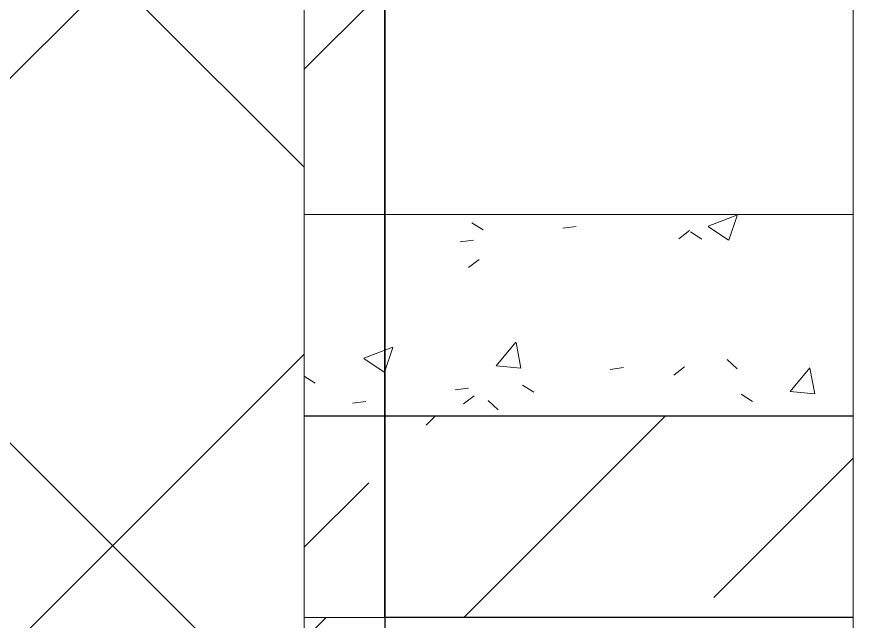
# Model space of a CAD drawing. Header units: millimetres. Extents: x -2128 to 116635, y -18248 to 18481.
# Drawn here: x 115513.9 to 115721.3, y 13059 to 13209.1 of the extents above; entities that cross this region are included whole.
import ezdxf

# ---------------------------------------------------------------- set-up
doc = ezdxf.new("R2010")
doc.units = ezdxf.units.MM
for name, color, linetype, lineweight in [('A-DETL-GENF', 7, 'Continuous', 9), ('A-ROOF', 7, 'Continuous', 9), ('A-ROOF-1', 7, 'Continuous', 25), ('A-ROOF-PATT-1', 7, 'Continuous', 5), ('A-WALL', 7, 'Continuous', 5), ('A-WALL-PATT', 7, 'Continuous', 5), ('I-WALL-1', 7, 'Continuous', 35)]:
    doc.layers.add(name, color=color, linetype=linetype, lineweight=lineweight)

# ---------------------------------------------------------------- blocks, each defined once
blk = doc.blocks.new('DET_L_Линия разрыва - М100-35794277-АР2_Фасад в А-Г копия 1')
at = {"layer": 'A-DETL-GENF'}
blk.add_line((10936.13, 17334.21), (10936.13, 8070.02), dxfattribs=at)

msp = doc.modelspace()

# ---------------------------------------------------------------- hatches: boundary and pattern name
at = {"layer": 'A-ROOF-PATT-1'}
h = msp.add_hatch(dxfattribs=at)
h.set_pattern_fill('FP_92', color=256, style=0, pattern_type=2)
h.set_pattern_definition([(50, (108537.23, 4946), (72.87376, -6.37607), [7.62, -83.82]), (355, (108537.23, 4946), (-14.097, 76.42244), [6.096, -67.056]), (100.451, (108543.3, 4945.47), (58.77696, 70.04687), [6.476, -71.236]), (46.184, (108537.23, 4966.32), (108.4314, -16.81745), [11.43, -125.73]), (96.636, (108546.26, 4964.92), (94.961, 98.9709), [9.714, -106.854]), (351.184, (108537.23, 4966.32), (94.9623, 98.9702), [9.144, -100.584]), (21, (108547.39, 4961.24), (60.64565, -40.90654), [7.62, -83.82]), (326, (108547.39, 4961.24), (24.72083, 73.67493), [6.096, -67.056]), (71.451, (108552.44, 4957.83), (85.3669, 32.76874), [6.476, -71.236]), (37.5, (108537.227, 4946), (1.235525, 33.82243), [3.353, -62.89, 3.353, -64.719, -67.31]), (37.5, (108537.227, 4946), (1.235525, 33.82243), [-134.315, 3.353, -63.957]), (7.5, (108537.227, 4946), (26.72815, 40.07255), [3.353, -35.458, 3.353, -61.366, -25.654]), (7.5, (108537.227, 4946), (26.72815, 40.07255), [-103.53, 3.353, -22.301]), (327.5, (108514.57, 4946), (54.23632, -2.29212), [3.353, -22.047, 3.353, -75.895, -105.156]), (327.5, (108514.57, 4946), (54.23632, -2.29212), [-104.648, 3.353, -101.803]), (317.5, (108504.41, 4946), (59.25158, 10.17014), [3.353, -29.667, 3.353, -49.276, -74.676]), (317.5, (108504.41, 4946), (59.25158, 10.17014), [-85.649, 3.353, -71.323])])
h.paths.add_polyline_path([(115585.17, 13110), (115721.31, 13110), (115721.31, 13160), (115585.17, 13160)], flags=0)
h = msp.add_hatch(dxfattribs=at)
h.set_pattern_fill('FP_93', color=256, style=0, pattern_type=2)
h.set_pattern_definition([(45, (108537.227, 4946), (21.38362, 78.40895), [100.806, -20.161, 3.353, -16.808])])
h.paths.add_polyline_path([(115605.17, 13060), (115721.31, 13060), (115721.31, 13110), (115585.17, 13110), (115585.17, 13060)], flags=0)
at = {"layer": 'A-WALL-PATT'}
h = msp.add_hatch(dxfattribs=at)
h.set_pattern_fill('FP_87', color=256, style=0, pattern_type=2)
h.set_pattern_definition([(45, (108537.23, 4946), (-70.7107, 70.7107), []), (135, (108537.23, 4946), (-70.7107, -70.7107), [])])
h.paths.add_polyline_path([(115435.17, 12720), (115585.17, 12720), (115585.17, 13832.22), (115435.17, 13832.22), (115435.17, 12772.21)], flags=0)
h = msp.add_hatch(dxfattribs=at)
h.set_pattern_fill('FP_89', color=256, style=0, pattern_type=2)
h.set_pattern_definition([(45, (108537.227, 4946), (-35.35534, 35.35534), [])])
h.paths.add_polyline_path([(115585.17, 12987.98), (115605.17, 12987.98), (115605.16, 13060), (115585.17, 13060), (115585.17, 13015.06)], flags=0)
h.paths.add_polyline_path([(115602.59, 13160), (115605.17, 13160), (115605.17, 13832.22), (115585.17, 13832.22), (115585.17, 13160)], flags=0)

# ---------------------------------------------------------------- linework, layer by layer
at = {"layer": 'A-ROOF'}
for p, q in [((115721.31, 13160), (115585.17, 13160)), ((115585.17, 13160), (115585.17, 13060)), ((115585.17, 13060), (115721.31, 13060)), ((115721.31, 13060.07), (115605.17, 13060.07))]:
    msp.add_line(p, q, dxfattribs=at)
at = {"layer": 'A-ROOF-1'}
for p, q in [((115585.17, 13110), (115721.31, 13110)), ((115605.17, 13060.07), (115605.17, 12987.98))]:
    msp.add_line(p, q, dxfattribs=at)
at = {"layer": 'A-WALL'}
msp.add_line((115585.17, 13832.22), (115585.17, 12987.98), dxfattribs=at)
at = {"layer": 'I-WALL-1'}
msp.add_line((115605.17, 13060.07), (115605.17, 13832.22), dxfattribs=at)

# ---------------------------------------------------------------- block references
at = {"layer": 'A-DETL-GENF'}
msp.add_blockref('DET_L_Линия разрыва - М100-35794277-АР2_Фасад в А-Г копия 1', (104785.17, 0), dxfattribs=at)

doc.saveas('drawing.dxf')
